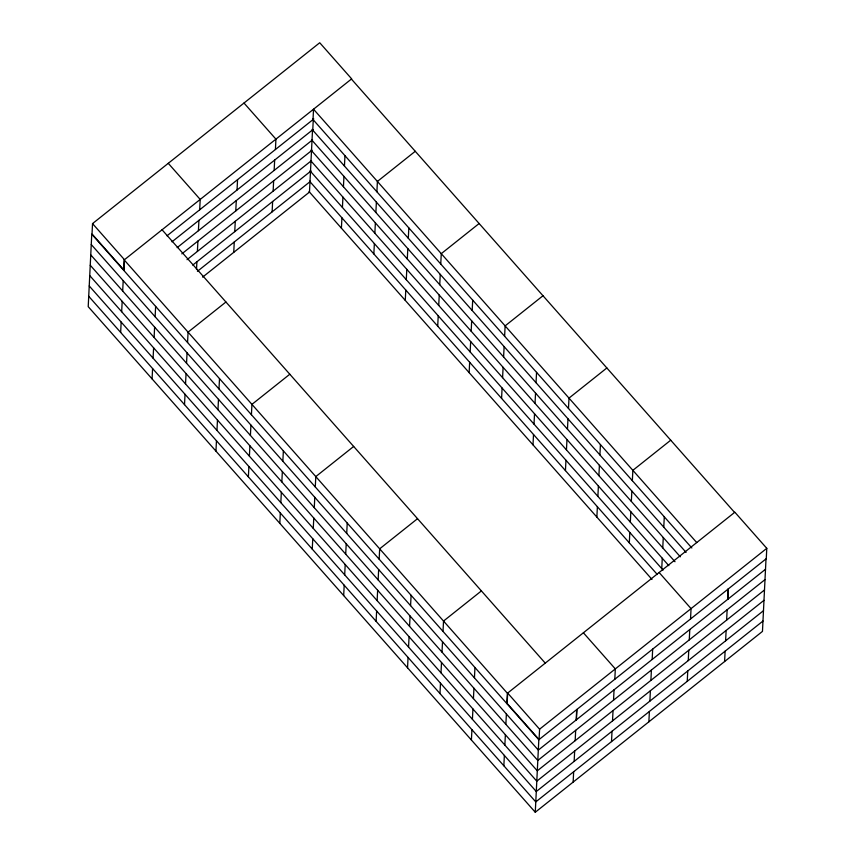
<?xml version="1.0" encoding="UTF-8"?>
<svg xmlns="http://www.w3.org/2000/svg" width="855" height="855" viewBox="0 0 855 855"><rect width="100%" height="100%" fill="white"/><g stroke="black" fill="none" stroke-linecap="round" stroke-linejoin="round"><path stroke-width="1.28" d="M123.697 270.287L124.199 259.92L351.662 78.863L319.727 42.75L92.532 223.604L92.019 233.96L123.954 270.073L124.403 261.01M120.662 332.424L121.164 322.068M121.667 311.712L122.18 301.355M122.682 290.999L123.195 280.643M152.083 378.893L152.585 368.537M153.098 358.181L153.601 347.825M154.114 337.469L154.616 327.112M155.118 316.756L155.631 306.4M184.52 404.65L185.033 394.294M185.535 383.938L186.048 373.582M186.55 363.225L187.053 352.869M187.566 342.513L188.068 332.146L225.934 302.007M196.511 269.549L196.896 261.78M197.398 251.423L197.911 241.067M198.413 230.711L198.926 220.355M199.685 209.796L200.198 199.429L168.264 163.316M215.952 451.119L216.454 440.763M216.967 430.407L217.469 420.051M217.972 409.695L218.485 399.338M218.987 388.982L219.5 378.615M233.746 252.353L234.259 241.997M234.762 231.641L235.264 221.285M235.777 210.929L236.279 200.572M237.049 190.002L237.551 179.646M248.388 476.876L248.891 466.52M249.404 456.164L249.906 445.808M250.419 435.452L250.921 425.095M251.423 414.728L251.936 404.372L289.802 374.234M272.125 211.858L272.627 201.502M273.13 191.146L273.643 180.79M274.145 170.423L274.658 160.067M275.417 149.507L275.93 139.151L243.996 103.038M279.809 523.346L280.322 512.989M280.825 502.633L281.338 492.277M281.84 481.921L282.342 471.565M282.855 461.208L283.358 450.841M312.524 129.928L309.478 192.076L202.624 277.127M313.026 119.572L313.529 109.216L696.729 542.562M312.78 129.725L313.283 119.358M312.257 549.102L312.759 538.746M313.272 528.39L313.774 518.034M314.277 507.678L314.79 497.321M315.292 486.955L315.794 476.598L353.66 446.46M341.412 228.189L341.915 217.822M342.428 207.466L342.93 197.11M343.443 186.753L343.945 176.397M344.447 166.041L344.96 155.685M343.678 595.572L344.191 585.215M344.693 574.859L345.196 564.503M345.709 554.147L346.211 543.791M346.724 533.424L347.226 523.068M373.849 253.935L374.362 243.579M374.864 233.223L375.366 222.866M375.879 212.51L376.382 202.154M376.895 191.798L377.397 181.442L415.263 151.292M376.115 621.329L376.627 610.972M377.13 600.616L377.643 590.26M378.145 579.904L378.647 569.537M379.16 559.181L379.663 548.825L417.529 518.686M405.281 300.415L405.783 290.048M406.285 279.692L406.798 269.336M407.301 258.98L407.814 248.623M408.316 238.267L408.818 227.911M407.546 667.798L408.049 657.442M408.562 647.085L409.064 636.729M409.566 626.373L410.079 616.017M410.582 605.65L411.095 595.294M437.717 326.161L438.22 315.805M438.733 305.449L439.235 295.093M439.748 284.736L440.25 274.38M440.752 264.024L441.266 253.668L479.131 223.518M439.983 693.555L440.485 683.198M440.998 672.842L441.501 662.486M442.014 652.13L442.516 641.763M443.018 631.407L443.531 621.051L481.397 590.912M469.139 372.63L469.652 362.274M470.154 351.918L470.667 341.562M471.169 331.206L471.671 320.849M472.184 310.493L472.687 300.137M471.415 740.024L471.917 729.668M472.42 719.312L472.933 708.955M473.435 698.599L473.948 688.232M474.45 677.876L474.953 667.52M501.586 398.387L502.088 388.031M502.59 377.675L503.103 367.319M503.606 356.963L504.119 346.606M504.621 336.25L505.123 325.883L542.989 295.745M503.852 765.781L504.354 755.425M504.867 745.068L505.369 734.712M505.871 724.345L506.384 713.989M506.887 703.633L507.4 693.277L124.199 259.92M533.007 444.857L533.509 434.5M534.022 424.144L534.525 413.788M535.038 403.432L535.54 393.076M536.042 382.719L536.555 372.363M535.273 812.25L538.821 739.746L91.763 234.174L88.215 306.667L535.273 812.25L762.468 631.396L766.016 558.892M539.591 729.187L539.077 739.543L507.143 703.43L507.656 693.074L539.591 729.187L766.785 548.333L734.851 512.22L507.4 693.277M565.444 470.613L565.957 460.257M566.459 449.901L566.972 439.545M567.474 429.189L567.977 418.832M568.49 408.476L568.992 398.109L606.858 367.971M573.139 782.111L573.652 771.755M574.154 761.388L574.656 751.032M575.169 740.676L575.672 730.32M576.185 719.963L576.687 709.607M576.441 719.76L576.943 709.394M596.876 517.083L597.378 506.726M597.891 496.37L598.393 486.014M598.895 475.658L599.408 465.302M599.911 454.946L600.424 444.579M611.517 741.606L612.02 731.249M612.522 720.893L613.035 710.537M613.537 700.181L614.05 689.825M614.809 679.255L615.322 668.899L583.388 632.786M629.312 542.84L629.814 532.483M630.327 522.127L630.83 511.771M631.343 501.415L631.845 491.059M632.347 480.692L632.86 470.336L670.726 440.197M648.87 721.823L649.383 711.467M649.886 701.111L650.388 690.755M650.901 680.388L651.403 670.031M652.173 659.472L652.675 649.116M661.749 568.596L662.262 558.24M662.764 547.884L663.266 537.528M663.779 527.172L664.282 516.805M687.249 681.317L687.751 670.961M688.254 660.605L688.767 650.249M689.269 639.893L689.782 629.537M690.541 618.967L691.054 608.61L659.12 572.497M724.602 661.535L725.115 651.179M725.617 640.823L726.119 630.466M726.632 620.11L727.135 609.754M727.648 599.387L728.15 589.031M727.904 599.184L728.407 588.828M766.785 548.333L766.272 558.689L538.821 739.746M167.014 235.809L313.806 118.952M171.951 241.826L313.037 129.511M177.145 247.64L312.535 139.867M181.826 253.871L312.022 150.234M187.031 259.685L311.519 160.59M192.749 265.093L311.006 170.947M197.43 271.313L310.504 181.303M765.514 569.248L538.319 750.102L91.261 244.53M765.001 579.605L537.806 760.458L90.748 254.886M764.498 589.961L537.303 770.825L90.245 265.242M763.985 600.317L536.79 781.181L89.743 275.599M763.483 610.684L536.288 791.538L89.23 285.955M762.981 621.04L535.786 801.894L88.728 296.311M351.394 79.066L734.584 512.423M312.588 119.069L691.845 547.98M312.086 129.436L686.084 552.394M311.573 139.793L680.334 556.819M311.07 150.149L675.012 561.735M310.557 160.505L668.824 565.657M310.055 170.861L663.063 570.082M309.553 181.217L657.313 574.507M309.04 191.573L651.991 579.423M162.065 229.781L545.266 663.138M92.532 223.604L124.467 259.717"/></g></svg>
